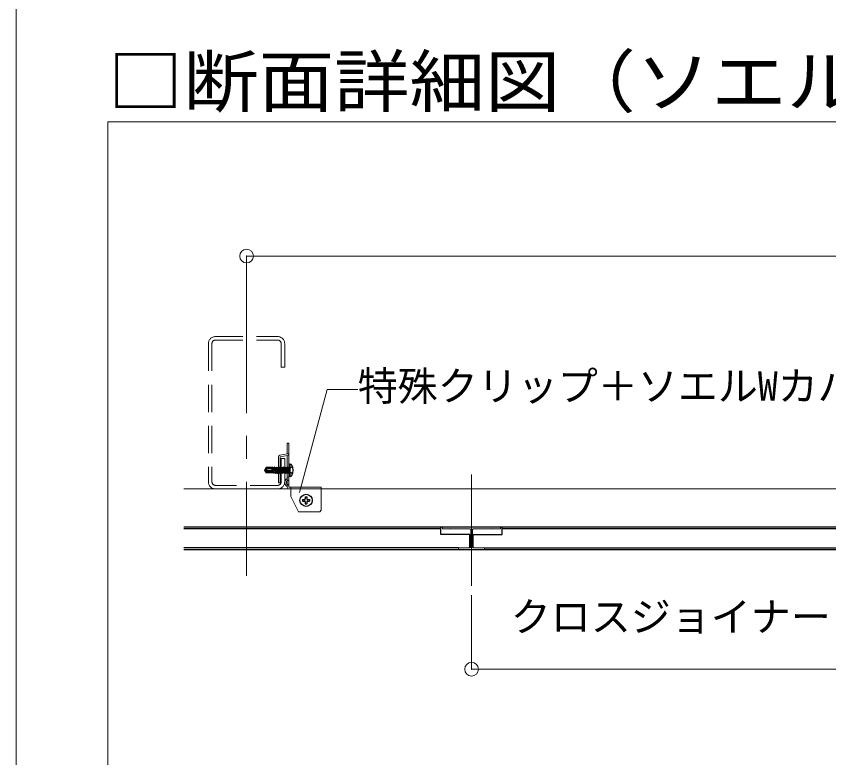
# Model space of a CAD drawing. Units: millimetres on the paper, enlarged 10 times, with parts at other scales. Extents: x -1950 to 1950, y -1347 to 1325.
# Drawn here: x -1950 to -1594.6, y -878.3 to -553.9 of the extents above; entities that cross this region are included whole.
import ezdxf
from ezdxf.enums import TextEntityAlignment as Align

# ---------------------------------------------------------------- set-up
doc = ezdxf.new("R2010")
doc.units = ezdxf.units.MM
doc.header["$LTSCALE"] = 10
doc.header["$PDMODE"] = 32
doc.header["$PDSIZE"] = 6
for name, pattern in [('CHAIN1', [8, 5, -1, 1, -1]), ('DASHED1', [1.8, 1.2, -0.6]), ('LONG_DASHED1', [7, 6, -1])]:
    doc.linetypes.add(name, pattern=pattern)
for name, color, linetype, lineweight in [('3-0_中心線', 4, 'CHAIN1', 9), ('3-1_吊り材', 7, 'Continuous', 18), ('3-2_野縁受け', 3, 'Continuous', 18), ('3-3_野縁', 2, 'Continuous', 25), ('3-5_寸法', 4, 'Continuous', 9), ('3-6_文字', 7, 'Continuous', 18), ('3-9_躯体他', 4, 'DASHED1', 9), ('3-B_補強金具・金具・その他', 3, 'Continuous', 18), ('3-C_ビス・アンカーボルト・強調図形', 2, 'Continuous', 25), ('F-3_野縁', 3, 'Continuous', 18)]:
    doc.layers.add(name, color=color, linetype=linetype, lineweight=lineweight)
doc.layers.add('F-6_文字', color=7, linetype='Continuous')
doc.styles.add('ＭＳ ゴシック', font='')
doc.styles.get('ＭＳ ゴシック').set_extended_font_data('MS Gothic')

msp = doc.modelspace()

# ---------------------------------------------------------------- linework, layer by layer
at = {"layer": '3-0_中心線'}
for p, q in [((-1849.27, -677.51), (-1849.27, -798.73)), ((-1750.83, -803.13), (-1750.83, -754.43))]:
    msp.add_line(p, q, dxfattribs=at)
at = {"layer": '3-1_吊り材'}
for p, q in [((-1876.67, -760.67), (-1018.33, -760.67)), ((-1876.67, -777.33), (-1018.33, -777.33))]:
    msp.add_line(p, q, dxfattribs=at)
at = {"layer": '3-2_野縁受け'}
for p, q in [((-1763.5, -777.33), (-1738.17, -777.33)), ((-1763.5, -777.33), (-1763.5, -778.13)), ((-1763.5, -778.13), (-1759.9, -778.13)), ((-1759.9, -778.13), (-1759.83, -778)), ((-1759.83, -778), (-1759.77, -778.13)), ((-1759.77, -778.13), (-1751.57, -778.13)), ((-1750.1, -778.13), (-1741.9, -778.13)), ((-1741.83, -778), (-1741.9, -778.13)), ((-1741.77, -778.13), (-1741.83, -778)), ((-1741.77, -778.13), (-1738.17, -778.13)), ((-1738.17, -778.13), (-1738.17, -777.33)), ((-1751.23, -778.47), (-1751.23, -786.13)), ((-1750.43, -786.13), (-1750.43, -778.47)), ((-1756.5, -787.13), (-1745.17, -787.13)), ((-1751.17, -787.13), (-1750.5, -787.13)), ((-1750.1, -786.47), (-1745.17, -786.47)), ((-1745.17, -787.13), (-1745.17, -786.47))]:
    msp.add_line(p, q, dxfattribs=at)
msp.add_lwpolyline([(-1751.57, -786.47), (-1756.5, -786.47), (-1756.5, -787.13)], dxfattribs=at)
for centre, start, end in [((-1751.57, -778.47), 0, 90), ((-1750.1, -778.47), 90, 180), ((-1751.57, -786.13), 270, 0), ((-1750.1, -786.13), 180, 270)]:
    msp.add_arc(centre, 0.333, start, end, dxfattribs=at)
at = {"layer": '3-3_野縁'}
for p, q in [((-1876.67, -777.33), (-1018.33, -777.33)), ((-1764.23, -778.13), (-1876.67, -778.13)), ((-1737.43, -780.67), (-1737.43, -777.33)), ((-1157.57, -778.13), (-1737.43, -778.13)), ((-1750.1, -780.67), (-1737.43, -780.67)), ((-1750.1, -786.47), (-1750.1, -780.67)), ((-1756.5, -786.47), (-1876.67, -786.47)), ((-1876.67, -787.13), (-1018.33, -787.13)), ((-1745.17, -786.47), (-1149.83, -786.47))]:
    msp.add_line(p, q, dxfattribs=at)
msp.add_lwpolyline([(-1751.57, -786.47), (-1751.57, -780.67), (-1764.23, -780.67), (-1764.23, -777.33)], dxfattribs=at)
at = {"layer": '3-5_寸法'}
for p, q in [((-1849.27, -658.81), (-1249.27, -658.81)), ((-1849.27, -658.81), (-1849.27, -677.51)), ((-1750.83, -839.55), (-1750.83, -807.13)), ((-1750.83, -839.55), (-1144.17, -839.55))]:
    msp.add_line(p, q, dxfattribs=at)
at = {"layer": '3-5_寸法', "color": 7}
for p in [(-1849.27, -658.81), (-1750.83, -839.55)]:
    msp.add_point(p, dxfattribs=at)
at = {"layer": '3-6_文字'}
msp.add_lwpolyline([(-1826.04, -762.2), (-1813.97, -717.17), (-1800.64, -717.17)], dxfattribs=at)
at = {"layer": '3-9_躯体他'}
for p, q in [((-1862.87, -694), (-1835.67, -694)), ((-1862.87, -695.53), (-1835.8, -695.53)), ((-1865.93, -697.07), (-1865.93, -757.6)), ((-1864.4, -697.07), (-1864.4, -757.6)), ((-1834.13, -697.07), (-1834.13, -707.33)), ((-1832.6, -697.07), (-1832.6, -707.33)), ((-1834.27, -707.33), (-1832.6, -707.33)), ((-1834.13, -757.6), (-1834.13, -747.33)), ((-1834.13, -747.33), (-1832.6, -747.33)), ((-1832.6, -757.6), (-1832.6, -747.33)), ((-1835.67, -759.13), (-1862.87, -759.13)), ((-1862.87, -760.67), (-1835.67, -760.67))]:
    msp.add_line(p, q, dxfattribs=at)
for centre, radius, start, end in [((-1862.87, -697.07), 3.07, 90, 180), ((-1862.87, -697.07), 1.53, 90, 180), ((-1835.67, -697.07), 3.07, 0, 90), ((-1835.67, -697.07), 1.53, 0, 90), ((-1862.87, -757.6), 3.07, 180, 270), ((-1862.87, -757.6), 1.53, 180, 270), ((-1835.67, -757.6), 3.07, 270, 0), ((-1835.67, -757.6), 1.53, 270, 0)]:
    msp.add_arc(centre, radius, start, end, dxfattribs=at)
at = {"layer": '3-B_補強金具・金具・その他'}
for p, q in [((-1831.52, -740.67), (-1830.72, -740.67)), ((-1830.72, -758.93), (-1830.72, -740.67)), ((-1831.38, -746.12), (-1834.52, -746.67)), ((-1831.52, -759.57), (-1831.52, -746.15)), ((-1835.32, -746.67), (-1835.32, -758)), ((-1834.52, -758), (-1834.52, -746.67)), ((-1830.72, -756.8), (-1830.72, -758.93)), ((-1834.52, -758), (-1835.32, -758)), ((-1831.52, -759.87), (-1831.52, -759.57)), ((-1829.92, -764), (-1829.92, -759.87)), ((-1816.59, -770), (-1816.59, -759.87)), ((-1829.92, -760.67), (-1830.72, -760.67)), ((-1829.92, -764), (-1826.59, -770.67)), ((-1817.25, -770.67), (-1826.59, -770.67)), ((-1816.59, -770), (-1817.25, -770.67))]:
    msp.add_line(p, q, dxfattribs=at)
at = {"layer": '3-B_補強金具・金具・その他', "linetype": 'DASHED1'}
for p, q in [((-1831.52, -745.33), (-1830.72, -745.33)), ((-1830.72, -752.5), (-1831.52, -752.5)), ((-1830.72, -755.5), (-1831.52, -755.5)), ((-1829.92, -760.67), (-1816.59, -760.67))]:
    msp.add_line(p, q, dxfattribs=at)
at = {"layer": '3-B_補強金具・金具・その他'}
for points in [[(-1834.66, -745.88), (-1831.52, -745.33), (-1831.52, -740.67)], [(-1830.72, -758.93), (-1830.72, -759.87), (-1816.59, -759.87)]]:
    msp.add_lwpolyline(points, dxfattribs=at)
for centre, radius, start, end in [((-1834.52, -746.67), 0.8, 99.9506, 180), ((-1831.52, -745.33), 0.8, 279.9506, 0), ((-1830.72, -757.87), 1.88, 115.209, 244.791), ((-1830.72, -759.87), 0.8, 180, 270)]:
    msp.add_arc(centre, radius, start, end, dxfattribs=at)
at = {"layer": '3-B_補強金具・金具・その他', "linetype": 'DASHED1'}
msp.add_arc((-1830.72, -757.87), 1.07, 90, 270, dxfattribs=at)
at = {"layer": '3-C_ビス・アンカーボルト・強調図形'}
for p, q in [((-1841.09, -752.44), (-1841.39, -752.5)), ((-1841.05, -752.56), (-1841.39, -752.5)), ((-1841.39, -752.5), (-1841.33, -752.74)), ((-1841.33, -752.74), (-1841.05, -752.56)), ((-1841.33, -752.74), (-1840.71, -753.63)), ((-1840.12, -753.1), (-1841.05, -752.56)), ((-1841.05, -752.56), (-1840.53, -753.3)), ((-1838.05, -751.37), (-1840.71, -751.37)), ((-1840.55, -751.53), (-1840.71, -751.37)), ((-1840.53, -753.3), (-1840.71, -753.63)), ((-1840.52, -752.03), (-1840.55, -752.07)), ((-1840.53, -753.3), (-1837.72, -753.3)), ((-1840.45, -752.53), (-1840.28, -752.63)), ((-1840.28, -752.63), (-1836.77, -752.63)), ((-1840.12, -753.1), (-1837.72, -753.1)), ((-1840.02, -751.77), (-1838.05, -751.77)), ((-1837.76, -751.28), (-1838.05, -751.37)), ((-1838.05, -752.29), (-1838.05, -751.37)), ((-1837.9, -752.19), (-1838.05, -751.54)), ((-1838.05, -751.97), (-1837.97, -752.31)), ((-1838.05, -752.29), (-1836.19, -752.79)), ((-1837.9, -752.19), (-1837.97, -752.31)), ((-1837.9, -752.19), (-1837.6, -752.27)), ((-1837.6, -752.27), (-1837.76, -751.28)), ((-1837.76, -751.28), (-1837.63, -751.5)), ((-1837.72, -752.38), (-1837.72, -753.43)), ((-1837.64, -753.29), (-1837.71, -753.43)), ((-1837.64, -753.29), (-1837.44, -753.28)), ((-1837.53, -753.78), (-1837.64, -753.29)), ((-1837.22, -751.5), (-1837.63, -751.5)), ((-1837.41, -752.46), (-1837.63, -751.5)), ((-1837.41, -752.46), (-1837.6, -752.27)), ((-1837.35, -753.83), (-1837.44, -753.28)), ((-1837.19, -753.4), (-1837.44, -753.28)), ((-1837.22, -751.5), (-1836.97, -752.58)), ((-1837.19, -753.4), (-1836.78, -753.37)), ((-1836.92, -751.1), (-1836.99, -751.1)), ((-1836.76, -752.5), (-1836.97, -752.58)), ((-1836.69, -752.52), (-1836.92, -751.1)), ((-1836.92, -751.1), (-1836.69, -751.5)), ((-1836.63, -753.23), (-1836.78, -753.37)), ((-1836.78, -753.37), (-1836.75, -753.5)), ((-1836.76, -752.5), (-1836.69, -752.52)), ((-1836.28, -751.5), (-1836.69, -751.5)), ((-1836.4, -752.73), (-1836.69, -751.5)), ((-1836.4, -752.73), (-1836.69, -752.52)), ((-1836.52, -753.9), (-1836.63, -753.23)), ((-1836.63, -753.23), (-1836.57, -753.23)), ((-1836.45, -753.9), (-1836.57, -753.23)), ((-1836.26, -753.35), (-1836.57, -753.23)), ((-1836.28, -751.5), (-1835.81, -753.5)), ((-1836.26, -753.35), (-1836.1, -753.34)), ((-1836.22, -753.5), (-1836.26, -753.35)), ((-1835.98, -751.1), (-1836.05, -751.1)), ((-1835.51, -753.9), (-1835.98, -751.1)), ((-1835.98, -751.1), (-1835.75, -751.5)), ((-1835.34, -751.5), (-1835.75, -751.5)), ((-1835.28, -753.5), (-1835.75, -751.5)), ((-1835.34, -751.5), (-1834.87, -753.5)), ((-1835.04, -751.1), (-1835.11, -751.1)), ((-1834.57, -753.9), (-1835.04, -751.1)), ((-1835.04, -751.1), (-1834.81, -751.5)), ((-1834.34, -753.5), (-1834.81, -751.5)), ((-1834.4, -751.5), (-1834.81, -751.5)), ((-1834.4, -751.5), (-1833.93, -753.5)), ((-1834.1, -751.1), (-1834.17, -751.1)), ((-1833.6, -753.84), (-1834.1, -751.1)), ((-1834.1, -751.1), (-1833.87, -751.5)), ((-1833.42, -753.53), (-1833.87, -751.5)), ((-1833.46, -751.5), (-1832.99, -753.5)), ((-1833.16, -751.1), (-1833.23, -751.1)), ((-1832.66, -753.84), (-1833.16, -751.1)), ((-1833.16, -751.1), (-1832.93, -751.5)), ((-1832.48, -753.53), (-1832.93, -751.5)), ((-1832.51, -751.5), (-1832.04, -753.5)), ((-1832.21, -751.1), (-1832.28, -751.1)), ((-1831.71, -753.84), (-1832.21, -751.1)), ((-1832.21, -751.1), (-1831.98, -751.5)), ((-1831.53, -753.53), (-1831.98, -751.5)), ((-1831.34, -751.1), (-1831.57, -751.5)), ((-1831.57, -751.5), (-1831.25, -752.84)), ((-1831.27, -751.1), (-1831.34, -751.1)), ((-1831.25, -751.62), (-1831.34, -751.1)), ((-1831.27, -751.1), (-1831.25, -751.13)), ((-1831.25, -751.2), (-1831.27, -751.1)), ((-1831.25, -753.68), (-1831.25, -751.13)), ((-1831.25, -751.32), (-1830.93, -751.31)), ((-1830.72, -751.1), (-1830.93, -751.31)), ((-1830.93, -753.69), (-1830.93, -751.31)), ((-1830.39, -749.83), (-1830.19, -749.83)), ((-1830.39, -749.83), (-1830.39, -755.17)), ((-1838.05, -753.63), (-1840.71, -753.63)), ((-1838.05, -753.45), (-1837.71, -753.43)), ((-1838.05, -753.63), (-1838.05, -753.45)), ((-1837.69, -753.5), (-1838.05, -753.5)), ((-1837.71, -753.43), (-1837.69, -753.5)), ((-1837.53, -753.78), (-1837.69, -753.5)), ((-1837.35, -753.83), (-1837.53, -753.78)), ((-1837.35, -753.83), (-1837.16, -753.5)), ((-1837.16, -753.5), (-1837.19, -753.4)), ((-1836.75, -753.5), (-1837.16, -753.5)), ((-1836.52, -753.9), (-1836.75, -753.5)), ((-1836.45, -753.9), (-1836.52, -753.9)), ((-1836.45, -753.9), (-1836.22, -753.5)), ((-1835.81, -753.5), (-1836.22, -753.5)), ((-1835.58, -753.9), (-1835.81, -753.5)), ((-1835.51, -753.9), (-1835.58, -753.9)), ((-1835.51, -753.9), (-1835.28, -753.5)), ((-1834.87, -753.5), (-1835.28, -753.5)), ((-1834.64, -753.9), (-1834.87, -753.5)), ((-1834.57, -753.9), (-1834.64, -753.9)), ((-1834.57, -753.9), (-1834.34, -753.5)), ((-1833.93, -753.5), (-1834.34, -753.5)), ((-1833.72, -753.87), (-1833.93, -753.5)), ((-1833.6, -753.84), (-1833.72, -753.87)), ((-1833.6, -753.84), (-1833.42, -753.53)), ((-1832.99, -753.5), (-1833.42, -753.5)), ((-1832.78, -753.87), (-1832.99, -753.5)), ((-1832.66, -753.84), (-1832.78, -753.87)), ((-1832.66, -753.84), (-1832.48, -753.53)), ((-1832.04, -753.5), (-1832.48, -753.5)), ((-1831.83, -753.87), (-1832.04, -753.5)), ((-1831.71, -753.84), (-1831.83, -753.87)), ((-1831.71, -753.84), (-1831.53, -753.53)), ((-1831.25, -753.5), (-1831.53, -753.5)), ((-1831.25, -753.68), (-1830.93, -753.69)), ((-1830.72, -753.9), (-1830.93, -753.69)), ((-1824.79, -765.33), (-1823.92, -765.33)), ((-1824.79, -765.33), (-1824.79, -766)), ((-1824.79, -766), (-1823.92, -766)), ((-1823.59, -764.13), (-1822.92, -764.13)), ((-1823.59, -764.13), (-1823.59, -765)), ((-1823.59, -766.33), (-1823.59, -767.2)), ((-1823.59, -767.2), (-1822.92, -767.2)), ((-1822.92, -764.13), (-1822.92, -765)), ((-1822.92, -766.33), (-1822.92, -767.2)), ((-1822.59, -765.33), (-1821.72, -765.33)), ((-1822.59, -766), (-1821.72, -766)), ((-1821.72, -765.33), (-1821.72, -766))]:
    msp.add_line(p, q, dxfattribs=at)
at = {"layer": '3-C_ビス・アンカーボルト・強調図形', "linetype": 'LONG_DASHED1'}
for p, q in [((-1831.08, -752.5), (-1830.68, -751.74)), ((-1831.08, -752.5), (-1830.68, -753.26)), ((-1829.13, -750.97), (-1830.68, -751.74)), ((-1829.13, -754.03), (-1830.68, -753.26))]:
    msp.add_line(p, q, dxfattribs=at)
at = {"layer": '3-C_ビス・アンカーボルト・強調図形'}
for points in [[(-1840.71, -751.37), (-1841.33, -752.26), (-1841.39, -752.5)], [(-1836.76, -752.5), (-1836.99, -751.1), (-1837.22, -751.5)], [(-1835.58, -753.9), (-1836.05, -751.1), (-1836.28, -751.5)], [(-1834.64, -753.9), (-1835.11, -751.1), (-1835.34, -751.5)], [(-1833.72, -753.87), (-1834.17, -751.1), (-1834.4, -751.5)], [(-1833.45, -751.47), (-1833.86, -751.5), (-1833.87, -751.5)], [(-1832.78, -753.87), (-1833.23, -751.1), (-1833.46, -751.5)], [(-1832.51, -751.47), (-1832.92, -751.5), (-1832.93, -751.5)], [(-1831.83, -753.87), (-1832.28, -751.1), (-1832.51, -751.5)], [(-1831.55, -751.47), (-1831.97, -751.5), (-1831.98, -751.5)]]:
    msp.add_lwpolyline(points, dxfattribs=at)
msp.add_circle((-1823.25, -765.67), 2.67, dxfattribs=at)
for centre, radius, start, end in [((-1841.29, -751.56), 0.896, 282.5, 325), ((-1840.9, -753.31), 0.896, 60, 102.5), ((-1840.29, -752.26), 0.319, 145, 240), ((-1840.02, -751.04), 0.732, 222.8457, 270), ((-1840.84, -751.8), 0.396, 325, 42.8457), ((-1840.02, -752.38), 0.614, 90, 145), ((-1836.55, -753.13), 0.5, 336.0793, 43.5446), ((-1830.39, -750.17), 0.333, 90, 180), ((-1830.19, -750.63), 0.8, 31.8908, 90), ((-1833.19, -752.5), 4.33, 328.1092, 31.8908), ((-1830.39, -754.83), 0.333, 180, 270), ((-1830.19, -754.37), 0.8, 270, 328.1092), ((-1823.92, -765), 0.333, 270, 0), ((-1823.92, -766.33), 0.333, 0, 90), ((-1822.59, -765), 0.333, 180, 270), ((-1822.59, -766.33), 0.333, 90, 180)]:
    msp.add_arc(centre, radius, start, end, dxfattribs=at)
at = {"layer": 'F-3_野縁'}
for p, q in [((-1950, 1325), (-1950, -1325)), ((-985, -600), (-1910, -600)), ((-1910, -600), (-1910, -1125))]:
    msp.add_line(p, q, dxfattribs=at)

# ---------------------------------------------------------------- texts
at = {"layer": '3-6_文字', "style": 'ＭＳ ゴシック'}
for s, p in [('特殊クリップ＋ソエルWカバー', (-1800.64, -725.92)), ('クロスジョイナー', (-1733.73, -826.87))]:
    msp.add_text(s, height=12.83, dxfattribs=at).set_placement(p, align=Align.BOTTOM_LEFT)
at = {"layer": 'F-6_文字', "style": 'ＭＳ ゴシック', "width": 1.1}
msp.add_text('□断面詳細図（ソエルWカバー仕様）', height=21.99, dxfattribs=at).set_placement((-1910, -600), align=Align.BOTTOM_LEFT)

doc.saveas('drawing.dxf')
